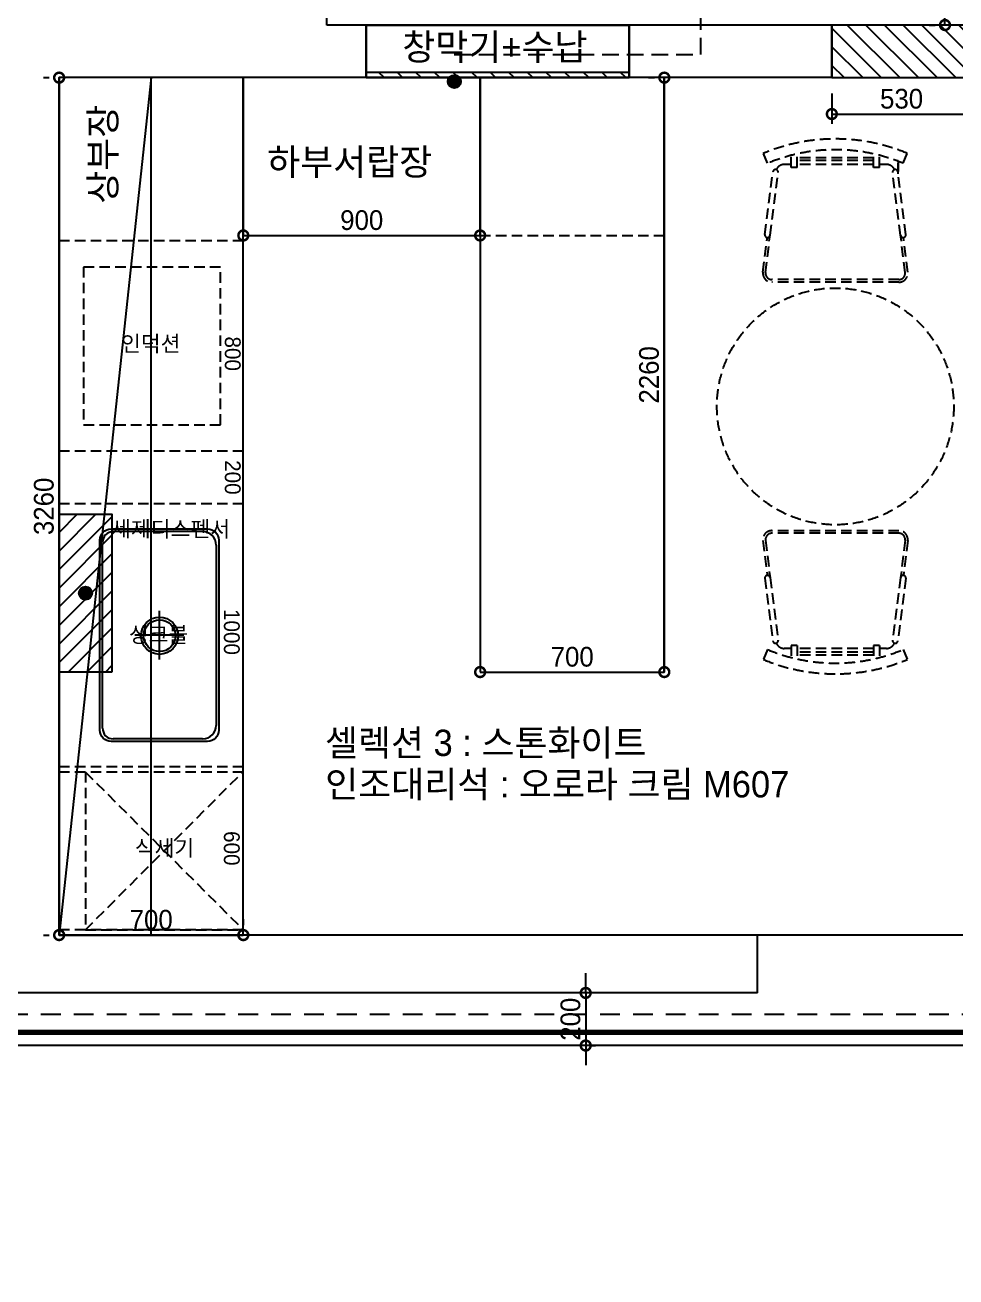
# Model space of a CAD drawing. Header units: inches. Extents: x -53835 to 52744, y -79586 to -50910.
# Drawn here: x -4475 to -937, y -58937 to -54177 of the extents above; entities that cross this region are included whole.
import ezdxf

# ---------------------------------------------------------------- set-up
doc = ezdxf.new("R2010")
doc.units = ezdxf.units.IN
doc.header["$LTSCALE"] = 50
doc.header["$MEASUREMENT"] = 0
for name, pattern in [('DH-HID2', [1.2, 0.8, -0.4]), ('HID', [2.5, 1.5, -1]), ('HIDDEN2', [0.1875, 0.125, -0.0625])]:
    doc.linetypes.add(name, pattern=pattern)
for name, color, linetype in [('0-ELC TEXT', 7, 'Continuous'), ('03-WAL NEW', 3, 'Continuous'), ('06-FUR', 6, 'Continuous'), ('06-LIGHT', 4, 'Continuous'), ('07-DIM WAL', 5, 'Continuous'), ('3.기호.계단선', 30, 'Continuous'), ('CO-FURB-DN', 9, 'Continuous'), ('FU-FURM', 251, 'DH-HID2'), ('도면층2', 2, 'Continuous'), ('도면층4', 4, 'Continuous')]:
    doc.layers.add(name, color=color, linetype=linetype)
doc.styles.add('스타일1', font='HY울릉도M.TTF')
doc.styles.add('코레일둥고', font='Korail_Round_Gothic_Medium.ttf')
doc.dimstyles.new('30', dxfattribs={"dimscale": 30, "dimtxt": 2.5, "dimasz": 2.5, "dimexe": 1.25, "dimexo": 2, "dimtad": 1, "dimdec": 0, "dimtxsty": '스타일1', "dimblk": 'DOTSMALL', "dimcen": 2.5, "dimclrd": 1, "dimclre": 1, "dimclrt": 2, "dimadec": 0, "dimazin": 0, "dimtfac": 1, "dimtix": 1, "dimtmove": 0, "dimatfit": 3, "dimldrblk": 'DOTSMALL', "dimfxl": 1.25, "dimarcsym": 0})

# ---------------------------------------------------------------- blocks, each defined once
blk = doc.blocks.new('vudauseh')
at = {"layer": '3.기호.계단선'}
h = blk.add_hatch(color=256, dxfattribs=at)
edge = h.paths.add_edge_path()
edge.add_arc((-47107.2, -55620.2), 25, -180, 180, ccw=False)
h = blk.add_hatch(dxfattribs=at)
h.set_pattern_fill('_USER', color=256, scale=50, angle=45, style=0, pattern_type=0)
h.set_pattern_definition([(45, (0, 0), (-35.35534, 35.35534), [])])
h.paths.add_polyline_path([(-48408.2, -57865.2), (-48608.2, -57865.2), (-48608.2, -57265.2), (-48408.2, -57265.2)])
h = blk.add_hatch(color=256, dxfattribs=at)
edge = h.paths.add_edge_path()
edge.add_arc((-48509, -57565.2), 25, -180, 180, ccw=False)
blk.add_lwpolyline([(-48408.2, -57865.2), (-48608.2, -57865.2), (-48608.2, -57265.2), (-48408.2, -57265.2)], close=True, dxfattribs=at)
for centre in [(-47107.2, -55620.2), (-48509, -57565.2)]:
    blk.add_circle(centre, 25, dxfattribs=at)
at = {"layer": '도면층2'}
for p, q in [((-47592.2, -55405.2), (-47592.2, -54995.2)), ((-47442.2, -55405.2), (-47592.2, -55405.2)), ((-47442.2, -55605.2), (-47442.2, -55405.2)), ((-47442.2, -55605.2), (-47442.2, -55405.2)), ((-45672.2, -55405.2), (-46442.2, -55405.2)), ((-46442.2, -55605.2), (-46442.2, -55405.2)), ((-46442.2, -55605.2), (-46442.2, -55405.2)), ((-45672.2, -55605.2), (-45672.2, -55405.2)), ((-45672.2, -55605.2), (-45672.2, -55405.2)), ((-48609, -58865.2), (-48609, -55605.2)), ((-47442.2, -55605.2), (-48609, -55605.2)), ((-45672.2, -55605.2), (-46442.2, -55605.2)), ((-45955, -58865.2), (-48609, -58865.2)), ((-45955, -59085.2), (-45955, -58865.2)), ((-45955, -59085.2), (-48903, -59085.2))]:
    blk.add_line(p, q, dxfattribs=at)
at = {"layer": '도면층4'}
for p, q in [((-47442.2, -55405.2), (-46442.2, -55405.2)), ((-47442.2, -55605.2), (-47442.2, -55405.2)), ((-46442.2, -55405.2), (-46442.2, -55605.2)), ((-45672.2, -55605.2), (-45672.2, -55405.2)), ((-46442.2, -55605.2), (-47442.2, -55605.2))]:
    blk.add_line(p, q, dxfattribs=at)
blk = doc.blocks.new('_DOTSMALL')
at = {"color": 0, "linetype": 'ByBlock', "const_width": 0.5}
blk.add_lwpolyline([(-0.0625, 0, 1), (0.0625, 0, 1)], format="xyb", close=True, dxfattribs=at)
blk = doc.blocks.new('*D214')
at = {"layer": '07-DIM WAL', "color": 1, "lineweight": -2, "transparency": 16777216}
for p, q in [((-4405.4, -54377), (-4382.9, -54377)), ((-4345.4, -54377), (-4345.4, -57637)), ((-4405.4, -57637), (-4382.9, -57637))]:
    blk.add_line(p, q, dxfattribs=at)
at = {"layer": 'Defpoints', "color": 0, "transparency": 16777216}
for p in [(-4345.4, -54377), (-4345.4, -57637), (-4345.4, -57637)]:
    blk.add_point(p, dxfattribs=at)
at = {"layer": '07-DIM WAL', "color": 1, "lineweight": -2, "transparency": 16777216, "xscale": 75, "yscale": 75, "zscale": 75}
for p, rotation in [((-4345.4, -54377), 90), ((-4345.4, -57637), 270)]:
    blk.add_blockref('_DOTSMALL', p, dxfattribs=dict(at, rotation=rotation))
at = {"layer": '07-DIM WAL', "color": 2, "transparency": 16777216, "insert": (-4403.2, -56007), "char_height": 75, "attachment_point": 5, "rotation": 90, "style": '스타일1'}
blk.add_mtext('3260', dxfattribs=at)
blk = doc.blocks.new('F-412')
at = {"layer": 'FU-FURM'}
for p, q in [((-924.3, 258.2), (-962.1, 273.9)), ((-933.3, 238.3), (-884.9, 238.3)), ((-933.3, 238.3), (-933.3, 235.5)), ((-933.3, 235.5), (-933.3, 238.3)), ((-884.9, 238.3), (-932.2, 238.3)), ((-653.5, 268), (-891.8, 237.4)), ((-651, 248.2), (-889.4, 217.5)), ((-509, 265.1), (-651, 248.2)), ((-510.2, 275), (-642.3, 258.5)), ((-482.5, 241.7), (-482.5, -241.7)), ((-472.5, 241.7), (-472.5, -241.7)), ((472.5, 241.7), (472.5, -241.7)), ((482.5, 241.7), (482.5, -241.7)), ((509, 265.1), (651, 248.2)), ((510.2, 275), (642.3, 258.5)), ((651, 248.2), (889.4, 217.5)), ((653.5, 268), (891.8, 237.4)), ((924.3, 258.2), (962.1, 273.9)), ((-920, 194.1), (-920, 167.8)), ((920, 194.1), (920, 167.8)), ((-908.8, 145.5), (-960, 145.5)), ((-908.8, 167.8), (-954.6, 167.8)), ((-945.6, 145.5), (-945.6, -145.5)), ((-934.4, 145.5), (-934.4, -145.5)), ((-920, 145.5), (-920, -145.5)), ((-908.8, 167.8), (-908.8, 145.5)), ((908.8, 167.8), (954.6, 167.8)), ((908.8, 167.8), (908.8, 145.5)), ((908.8, 145.5), (960, 145.5)), ((920, 145.5), (920, -145.5)), ((934.4, 145.5), (934.4, -145.5)), ((945.6, 145.5), (945.6, -145.5)), ((-908.8, -145.5), (-960, -145.5)), ((-908.8, -167.8), (-954.6, -167.8)), ((-920, -167.8), (-920, -194.1)), ((-908.8, -145.5), (-908.8, -167.8)), ((908.8, -145.5), (908.8, -167.8)), ((908.8, -145.5), (960, -145.5)), ((908.8, -167.8), (954.6, -167.8)), ((920, -167.8), (920, -194.1)), ((-653.5, -268), (-891.8, -237.4)), ((-651, -248.2), (-889.4, -217.5)), ((651, -248.2), (889.4, -217.5)), ((653.5, -268), (891.8, -237.4)), ((-924.3, -258.2), (-962.1, -273.9)), ((-509, -265.1), (-651, -248.2)), ((-510.2, -275), (-642.3, -258.5)), ((509, -265.1), (651, -248.2)), ((510.2, -275), (642.3, -258.5)), ((924.3, -258.2), (962.1, -273.9))]:
    blk.add_line(p, q, dxfattribs=at)
blk.add_circle((0, 0), 450, dxfattribs=at)
for centre, radius, start, end in [((-304.6, 0), 712.3, 157.3801, 202.6199), ((-304.6, 0), 671.3, 157.3801, 202.6199), ((-652.3, 258.1), 10, 277.125, 97.5332), ((-506, 241.7), 33.6, 0, 97.125), ((-506, 241.7), 23.6, 0, 97.125), ((506, 241.7), 33.6, 82.875, 180), ((506, 241.7), 23.6, 82.875, 180), ((652.3, 258.1), 10, 82.4668, 262.875), ((304.6, 0), 671.3, 337.3801, 22.6199), ((304.6, 0), 712.3, 337.3801, 22.6199), ((-886.4, 194.1), 33.6, 114.2584, 180), ((-890.6, 227.4), 10, 97.125, 277.5332), ((890.6, 227.4), 10, 262.4668, 82.875), ((886.4, 194.1), 33.6, 0, 65.7416), ((-886.4, -194.1), 33.6, 180, 245.7416), ((-890.6, -227.4), 10, 82.4668, 262.875), ((890.6, -227.4), 10, 277.125, 97.5332), ((886.4, -194.1), 33.6, 294.2584, 0), ((-652.3, -258.1), 10, 262.4668, 82.875), ((-506, -241.7), 33.6, 262.875, 0), ((-506, -241.7), 23.6, 262.875, 0), ((506, -241.7), 33.6, 180, 277.125), ((506, -241.7), 23.6, 180, 277.125), ((652.3, -258.1), 10, 97.125, 277.5332)]:
    blk.add_arc(centre, radius, start, end, dxfattribs=at)
blk = doc.blocks.new('*D310')
at = {"layer": '07-DIM WAL', "color": 1, "lineweight": -2, "transparency": 16777216}
for p, q in [((-1038.7, -53677), (-1016.2, -53677)), ((-978.7, -54177), (-978.7, -53677)), ((-1038.7, -54177), (-1016.2, -54177))]:
    blk.add_line(p, q, dxfattribs=at)
at = {"layer": 'Defpoints', "color": 0, "transparency": 16777216}
for p in [(-978.7, -53677), (-978.7, -53677), (-978.7, -54177)]:
    blk.add_point(p, dxfattribs=at)
at = {"layer": '07-DIM WAL', "color": 1, "lineweight": -2, "transparency": 16777216, "xscale": 75, "yscale": 75, "zscale": 75}
for p, rotation in [((-978.7, -53677), 90), ((-978.7, -54177), 270)]:
    blk.add_blockref('_DOTSMALL', p, dxfattribs=dict(at, rotation=rotation))
at = {"layer": '07-DIM WAL', "color": 2, "transparency": 16777216, "insert": (-1036.4, -53927), "char_height": 75, "attachment_point": 5, "rotation": 90, "style": '스타일1'}
blk.add_mtext('500', dxfattribs=at)
blk = doc.blocks.new('*D312')
at = {"layer": '07-DIM WAL', "color": 1, "lineweight": -2, "transparency": 16777216}
for p, q in [((-2344.2, -57857), (-2344.2, -57782)), ((-2344.2, -57857), (-2344.2, -58057)), ((-2307.5, -57857), (-2306.7, -57857)), ((-2344.2, -58057), (-2344.2, -58132)), ((-2324.5, -58057), (-2306.7, -58057))]:
    blk.add_line(p, q, dxfattribs=at)
at = {"layer": 'Defpoints', "color": 0, "transparency": 16777216}
for p in [(-2367.5, -57857), (-2384.5, -58057), (-2344.2, -58057)]:
    blk.add_point(p, dxfattribs=at)
at = {"layer": '07-DIM WAL', "color": 1, "lineweight": -2, "transparency": 16777216, "xscale": 75, "yscale": 75, "zscale": 75}
for p, rotation in [((-2344.2, -57857), 270), ((-2344.2, -58057), 90)]:
    blk.add_blockref('_DOTSMALL', p, dxfattribs=dict(at, rotation=rotation))
at = {"layer": '07-DIM WAL', "color": 2, "transparency": 16777216, "insert": (-2401.9, -57957), "char_height": 75, "attachment_point": 5, "rotation": 90, "style": '스타일1'}
blk.add_mtext('200', dxfattribs=at)
blk = doc.blocks.new('*D390')
at = {"layer": '07-DIM WAL', "color": 1, "lineweight": -2, "transparency": 16777216}
for p, q in [((-1408.7, -54437), (-1408.7, -54552.9)), ((-878.7, -54437), (-878.7, -54552.9)), ((-1408.7, -54515.4), (-878.7, -54515.4))]:
    blk.add_line(p, q, dxfattribs=at)
at = {"layer": 'Defpoints', "color": 0, "transparency": 16777216}
for p in [(-1408.7, -54377), (-878.7, -54377), (-878.7, -54515.4)]:
    blk.add_point(p, dxfattribs=at)
at = {"layer": '07-DIM WAL', "color": 1, "lineweight": -2, "transparency": 16777216, "xscale": 75, "yscale": 75, "zscale": 75, "rotation": 180}
blk.add_blockref('_DOTSMALL', (-1408.7, -54515.4), dxfattribs=at)
at = {"layer": '07-DIM WAL', "color": 1, "lineweight": -2, "transparency": 16777216, "xscale": 75, "yscale": 75, "zscale": 75}
blk.add_blockref('_DOTSMALL', (-878.7, -54515.4), dxfattribs=at)
at = {"layer": '07-DIM WAL', "color": 2, "transparency": 16777216, "insert": (-1143.7, -54457.7), "char_height": 75, "attachment_point": 5, "style": '스타일1'}
blk.add_mtext('530', dxfattribs=at)
blk = doc.blocks.new('*D475')
at = {"layer": '07-DIM WAL', "color": 1, "lineweight": -2, "transparency": 16777216}
for p, q in [((-3645.4, -54917), (-3645.4, -54939.5)), ((-2745.4, -54917), (-2745.4, -54939.5)), ((-3645.4, -54977), (-2745.4, -54977))]:
    blk.add_line(p, q, dxfattribs=at)
at = {"layer": 'Defpoints', "color": 0, "transparency": 16777216}
for p in [(-3645.4, -54977), (-2745.4, -54977), (-2745.4, -54977)]:
    blk.add_point(p, dxfattribs=at)
at = {"layer": '07-DIM WAL', "color": 1, "lineweight": -2, "transparency": 16777216, "xscale": 75, "yscale": 75, "zscale": 75, "rotation": 180}
blk.add_blockref('_DOTSMALL', (-3645.4, -54977), dxfattribs=at)
at = {"layer": '07-DIM WAL', "color": 1, "lineweight": -2, "transparency": 16777216, "xscale": 75, "yscale": 75, "zscale": 75}
blk.add_blockref('_DOTSMALL', (-2745.4, -54977), dxfattribs=at)
at = {"layer": '07-DIM WAL', "color": 2, "transparency": 16777216, "insert": (-3195.4, -54919.2), "char_height": 75, "attachment_point": 5, "style": '스타일1'}
blk.add_mtext('900', dxfattribs=at)
blk = doc.blocks.new('*D476')
at = {"layer": '07-DIM WAL', "color": 1, "lineweight": -2, "transparency": 16777216}
for p, q in [((-2105.4, -54377), (-2082.9, -54377)), ((-2045.4, -54377), (-2045.4, -56637)), ((-2105.4, -56637), (-2082.9, -56637))]:
    blk.add_line(p, q, dxfattribs=at)
at = {"layer": 'Defpoints', "color": 0, "transparency": 16777216}
for p in [(-2045.4, -54377), (-2045.4, -56637), (-2045.4, -56637)]:
    blk.add_point(p, dxfattribs=at)
at = {"layer": '07-DIM WAL', "color": 1, "lineweight": -2, "transparency": 16777216, "xscale": 75, "yscale": 75, "zscale": 75}
for p, rotation in [((-2045.4, -54377), 90), ((-2045.4, -56637), 270)]:
    blk.add_blockref('_DOTSMALL', p, dxfattribs=dict(at, rotation=rotation))
at = {"layer": '07-DIM WAL', "color": 2, "transparency": 16777216, "insert": (-2103.2, -55507), "char_height": 75, "attachment_point": 5, "rotation": 90, "style": '스타일1'}
blk.add_mtext('2260', dxfattribs=at)
blk = doc.blocks.new('*D477')
at = {"layer": '07-DIM WAL', "color": 1, "lineweight": -2, "transparency": 16777216}
for p, q in [((-2745.4, -56577), (-2745.4, -56599.5)), ((-2045.4, -56577), (-2045.4, -56599.5)), ((-2745.4, -56637), (-2045.4, -56637))]:
    blk.add_line(p, q, dxfattribs=at)
at = {"layer": 'Defpoints', "color": 0, "transparency": 16777216}
for p in [(-2745.4, -56637), (-2045.4, -56637), (-2045.4, -56637)]:
    blk.add_point(p, dxfattribs=at)
at = {"layer": '07-DIM WAL', "color": 1, "lineweight": -2, "transparency": 16777216, "xscale": 75, "yscale": 75, "zscale": 75, "rotation": 180}
blk.add_blockref('_DOTSMALL', (-2745.4, -56637), dxfattribs=at)
at = {"layer": '07-DIM WAL', "color": 1, "lineweight": -2, "transparency": 16777216, "xscale": 75, "yscale": 75, "zscale": 75}
blk.add_blockref('_DOTSMALL', (-2045.4, -56637), dxfattribs=at)
at = {"layer": '07-DIM WAL', "color": 2, "transparency": 16777216, "insert": (-2395.4, -56579.3), "char_height": 75, "attachment_point": 5, "style": '스타일1'}
blk.add_mtext('700', dxfattribs=at)
blk = doc.blocks.new('*D478')
at = {"layer": '07-DIM WAL', "color": 1, "lineweight": -2, "transparency": 16777216}
for p, q in [((-4345.4, -57577), (-4345.4, -57599.5)), ((-3645.4, -57577), (-3645.4, -57599.5)), ((-4345.4, -57637), (-3645.4, -57637))]:
    blk.add_line(p, q, dxfattribs=at)
at = {"layer": 'Defpoints', "color": 0, "transparency": 16777216}
for p in [(-4345.4, -57637), (-3645.4, -57637), (-3645.4, -57637)]:
    blk.add_point(p, dxfattribs=at)
at = {"layer": '07-DIM WAL', "color": 1, "lineweight": -2, "transparency": 16777216, "xscale": 75, "yscale": 75, "zscale": 75, "rotation": 180}
blk.add_blockref('_DOTSMALL', (-4345.4, -57637), dxfattribs=at)
at = {"layer": '07-DIM WAL', "color": 1, "lineweight": -2, "transparency": 16777216, "xscale": 75, "yscale": 75, "zscale": 75}
blk.add_blockref('_DOTSMALL', (-3645.4, -57637), dxfattribs=at)
at = {"layer": '07-DIM WAL', "color": 2, "transparency": 16777216, "insert": (-3995.4, -57579.3), "char_height": 75, "attachment_point": 5, "style": '스타일1'}
blk.add_mtext('700', dxfattribs=at)

msp = doc.modelspace()

# ---------------------------------------------------------------- hatches: boundary and pattern name
at = {"layer": '03-WAL NEW'}
h = msp.add_hatch(dxfattribs=at)
h.set_pattern_fill('_USER', color=256, scale=50, angle=135, pattern_type=0)
h.set_pattern_definition([(135, (-79609.61, -20748.035), (-35.35534, -35.35534), [])])
h.paths.add_polyline_path([(-878.651, -54177.002), (-1408.651, -54177.002), (-1408.651, -54377.002), (-878.651, -54377.002)])
h = msp.add_hatch(dxfattribs=at)
h.set_pattern_fill('_USER', color=256, scale=50, angle=135, pattern_type=0)
h.set_pattern_definition([(135, (0, 0), (-35.35534, -35.35534), [])])
h.paths.add_polyline_path([(-3178.651, -54377.002), (-2178.651, -54377.002), (-2178.651, -54357.002), (-3178.651, -54357.002)])

# ---------------------------------------------------------------- linework, layer by layer
for points in [[(-3178.651, -54377.002), (-2178.651, -54377.002), (-2178.651, -54177.002), (-3178.651, -54177.002)], [(-878.651, -54177.002), (-1408.651, -54177.002), (-1408.651, -54377.002), (-878.651, -54377.002)], [(-3178.651, -54377.002), (-2178.651, -54377.002), (-2178.651, -54357.002), (-3178.651, -54357.002)]]:
    msp.add_lwpolyline(points, close=True, dxfattribs=at)
at = {"layer": '06-FUR'}
for points in [[(-3995.369, -57637.002), (-3995.369, -54377.002), (-4345.369, -57637.002)], [(-2745.369, -54377.002), (-3645.369, -54377.002), (-3645.369, -54977.002), (-2745.369, -54977.002), (-2745.369, -54377.002)]]:
    msp.add_lwpolyline(points, dxfattribs=at)
for points in [[(-3645.369, -54377.002), (-4345.369, -54377.002), (-4345.369, -57637.002), (-3645.369, -57637.002)], [(-2745.369, -56637.002), (-2045.369, -56637.002), (-2045.369, -54377.002), (-2745.369, -54377.002)]]:
    msp.add_lwpolyline(points, close=True, dxfattribs=at)
at = {"layer": '06-LIGHT'}
msp.add_line((71.349, -58057.002), (-4840.369, -58057.002), dxfattribs=at)
msp.add_lwpolyline([(-828.651, -54377.002), (-828.651, -57637.002), (-1691.369, -57637.002)], dxfattribs=at)
at = {"layer": '06-LIGHT', "color": 10, "linetype": 'HID', "const_width": 20}
msp.add_lwpolyline([(-4890.369, -59377.002), (-4890.369, -58007.002), (1091.349, -58007.002)], dxfattribs=at)
at = {"layer": '3.기호.계단선', "linetype": 'HID'}
msp.add_line((-5039.369, -57938.198), (-278.651, -57938.198), dxfattribs=at)
at = {"layer": '3.기호.계단선', "linetype": 'HIDDEN2', "ltscale": 10}
msp.add_lwpolyline([(-2843.651, -54288.766), (-1906.312, -54288.766), (-1906.312, -54059.439), (-1939.001, -54097.579), (-1869.431, -54097.226), (-1906.312, -54059.439)], dxfattribs=at)
at = {"layer": 'CO-FURB-DN', "color": 251}
for p, q in [((-3800.064, -56103.076), (-4139.718, -56103.076)), ((-4180.627, -56850.019), (-4180.627, -56154.213)), ((-3748.928, -56154.213), (-3748.928, -56839.792)), ((-3964.777, -56404.22), (-3964.777, -56589.785)), ((-3871.995, -56497.002), (-4057.56, -56497.002)), ((-3800.064, -56890.928), (-4139.718, -56890.928))]:
    msp.add_line(p, q, dxfattribs=at)
msp.add_lwpolyline([(-3738.701, -56135.911), (-3738.701, -56858.093, -0.41421356), (-3781.763, -56901.155), (-4147.792, -56901.155, -0.41421356), (-4190.854, -56858.093), (-4190.854, -56135.911, -0.41421356), (-4147.792, -56092.849), (-3781.763, -56092.849, -0.41421356)], format="xyb", close=True, dxfattribs=at)
for radius in [70.599, 60.372]:
    msp.add_circle((-3963.816, -56499.014), radius, dxfattribs=at)
for centre, radius, start, end in [((-4139.718, -56143.985), 40.909, 90, 180), ((-3800.064, -56154.213), 51.136, 0, 90), ((-4139.718, -56850.019), 40.909, 180, 270), ((-3800.064, -56839.792), 51.136, 270, 0)]:
    msp.add_arc(centre, radius, start, end, dxfattribs=at)
at = {"layer": 'FU-FURM'}
for p, q in [((-3645.369, -55077.002), (-3645.369, -54377.002)), ((-3645.369, -54997.002), (-4345.369, -54997.002)), ((-2745.369, -54977.002), (-2045.369, -54977.002)), ((-3645.369, -55797.002), (-4345.369, -55797.002)), ((-3645.369, -55997.002), (-4345.369, -55997.002)), ((-3645.369, -56997.002), (-4345.369, -56997.002)), ((-3645.369, -57017.002), (-4345.369, -57017.002)), ((-4245.369, -57617.002), (-3647.726, -57017.002)), ((-4245.369, -57017.002), (-3645.369, -57617.002)), ((-3645.369, -57617.002), (-4345.369, -57617.002))]:
    msp.add_line(p, q, dxfattribs=at)
for points in [[(-3732.288, -55697.002), (-3732.288, -55097.002), (-4252.288, -55097.002), (-4252.288, -55697.002)], [(-4245.369, -57617.002), (-3645.369, -57617.002), (-3645.369, -57017.002), (-4245.369, -57017.002)]]:
    msp.add_lwpolyline(points, close=True, dxfattribs=at)

# ---------------------------------------------------------------- block references
msp.add_blockref('vudauseh', (44263.598, 1228.239))
at = {"layer": 'FU-FURM', "rotation": 270}
msp.add_blockref('F-412', (-1395.369, -55627.002), dxfattribs=at)

# ---------------------------------------------------------------- texts
at = {"layer": '0-ELC TEXT', "style": '코레일둥고'}
for s, height, p in [('창막기+수납', 100, (-3041.2, -54310.129)), ('하부서랍장', 100, (-3554.89, -54747.521)), ('인덕션', 60, (-4110.247, -55418.184)), ('세제디스펜서', 60, (-4147.792, -56122.745)), ('싱크볼', 60, (-4080.612, -56524.553)), ('셀렉션 3 : 스톤화이트', 100, (-3335.165, -56956.095)), ('인조대리석 : 오로라 크림 M607', 100, (-3334.42, -57113.608)), ('식세기', 60, (-4057.773, -57335.891))]:
    msp.add_text(s, height=height, dxfattribs=at).set_placement(p)
for s, height, rotation, p in [('상부장', 100, 90, (-4129.261, -54856.688)), ('800', 60, 270, (-3715.576, -55361.186)), ('200', 60, 270, (-3715.576, -55831.312)), ('1000', 60, 270, (-3719.217, -56397.209)), ('600', 60, 270, (-3719.217, -57241.622))]:
    msp.add_text(s, height=height, rotation=rotation, dxfattribs=at).set_placement(p)

# ---------------------------------------------------------------- dimensions: what is measured, and where the dimension line sits
at = {"layer": '07-DIM WAL'}
for base, p1, p2, picture, middle in [((-978.651, -53677.002), (-978.651, -54177.002), (-978.651, -53677.002), '*D310', (-1036.399, -53927.002)), ((-4345.369, -57637.002), (-4345.369, -54377.002), (-4345.369, -57637.002), '*D214', (-4403.167, -56007.002)), ((-2045.369, -56637.002), (-2045.369, -54377.002), (-2045.369, -56637.002), '*D476', (-2103.167, -55507.002)), ((-2344.188, -58057.002), (-2367.53, -57857.002), (-2384.51, -58057.002), '*D312', (-2401.936, -57957.002))]:
    dim = msp.add_linear_dim(base=base, p1=p1, p2=p2, angle=90, dimstyle='30', dxfattribs=at)
    dim.commit()
    dim.dimension.update_dxf_attribs({"geometry": picture, "text_midpoint": middle})
for base, p1, p2, picture, middle in [((-878.651, -54515.425), (-1408.651, -54377.002), (-878.651, -54377.002), '*D390', (-1143.651, -54457.677)), ((-2745.369, -54977.002), (-3645.369, -54977.002), (-2745.369, -54977.002), '*D475', (-3195.369, -54919.204)), ((-2045.369, -56637.002), (-2745.369, -56637.002), (-2045.369, -56637.002), '*D477', (-2395.369, -56579.254)), ((-3645.369, -57637.002), (-4345.369, -57637.002), (-3645.369, -57637.002), '*D478', (-3995.369, -57579.254))]:
    dim = msp.add_linear_dim(base=base, p1=p1, p2=p2, dimstyle='30', dxfattribs=at)
    dim.commit()
    dim.dimension.update_dxf_attribs({"geometry": picture, "text_midpoint": middle})

doc.saveas('drawing.dxf')
